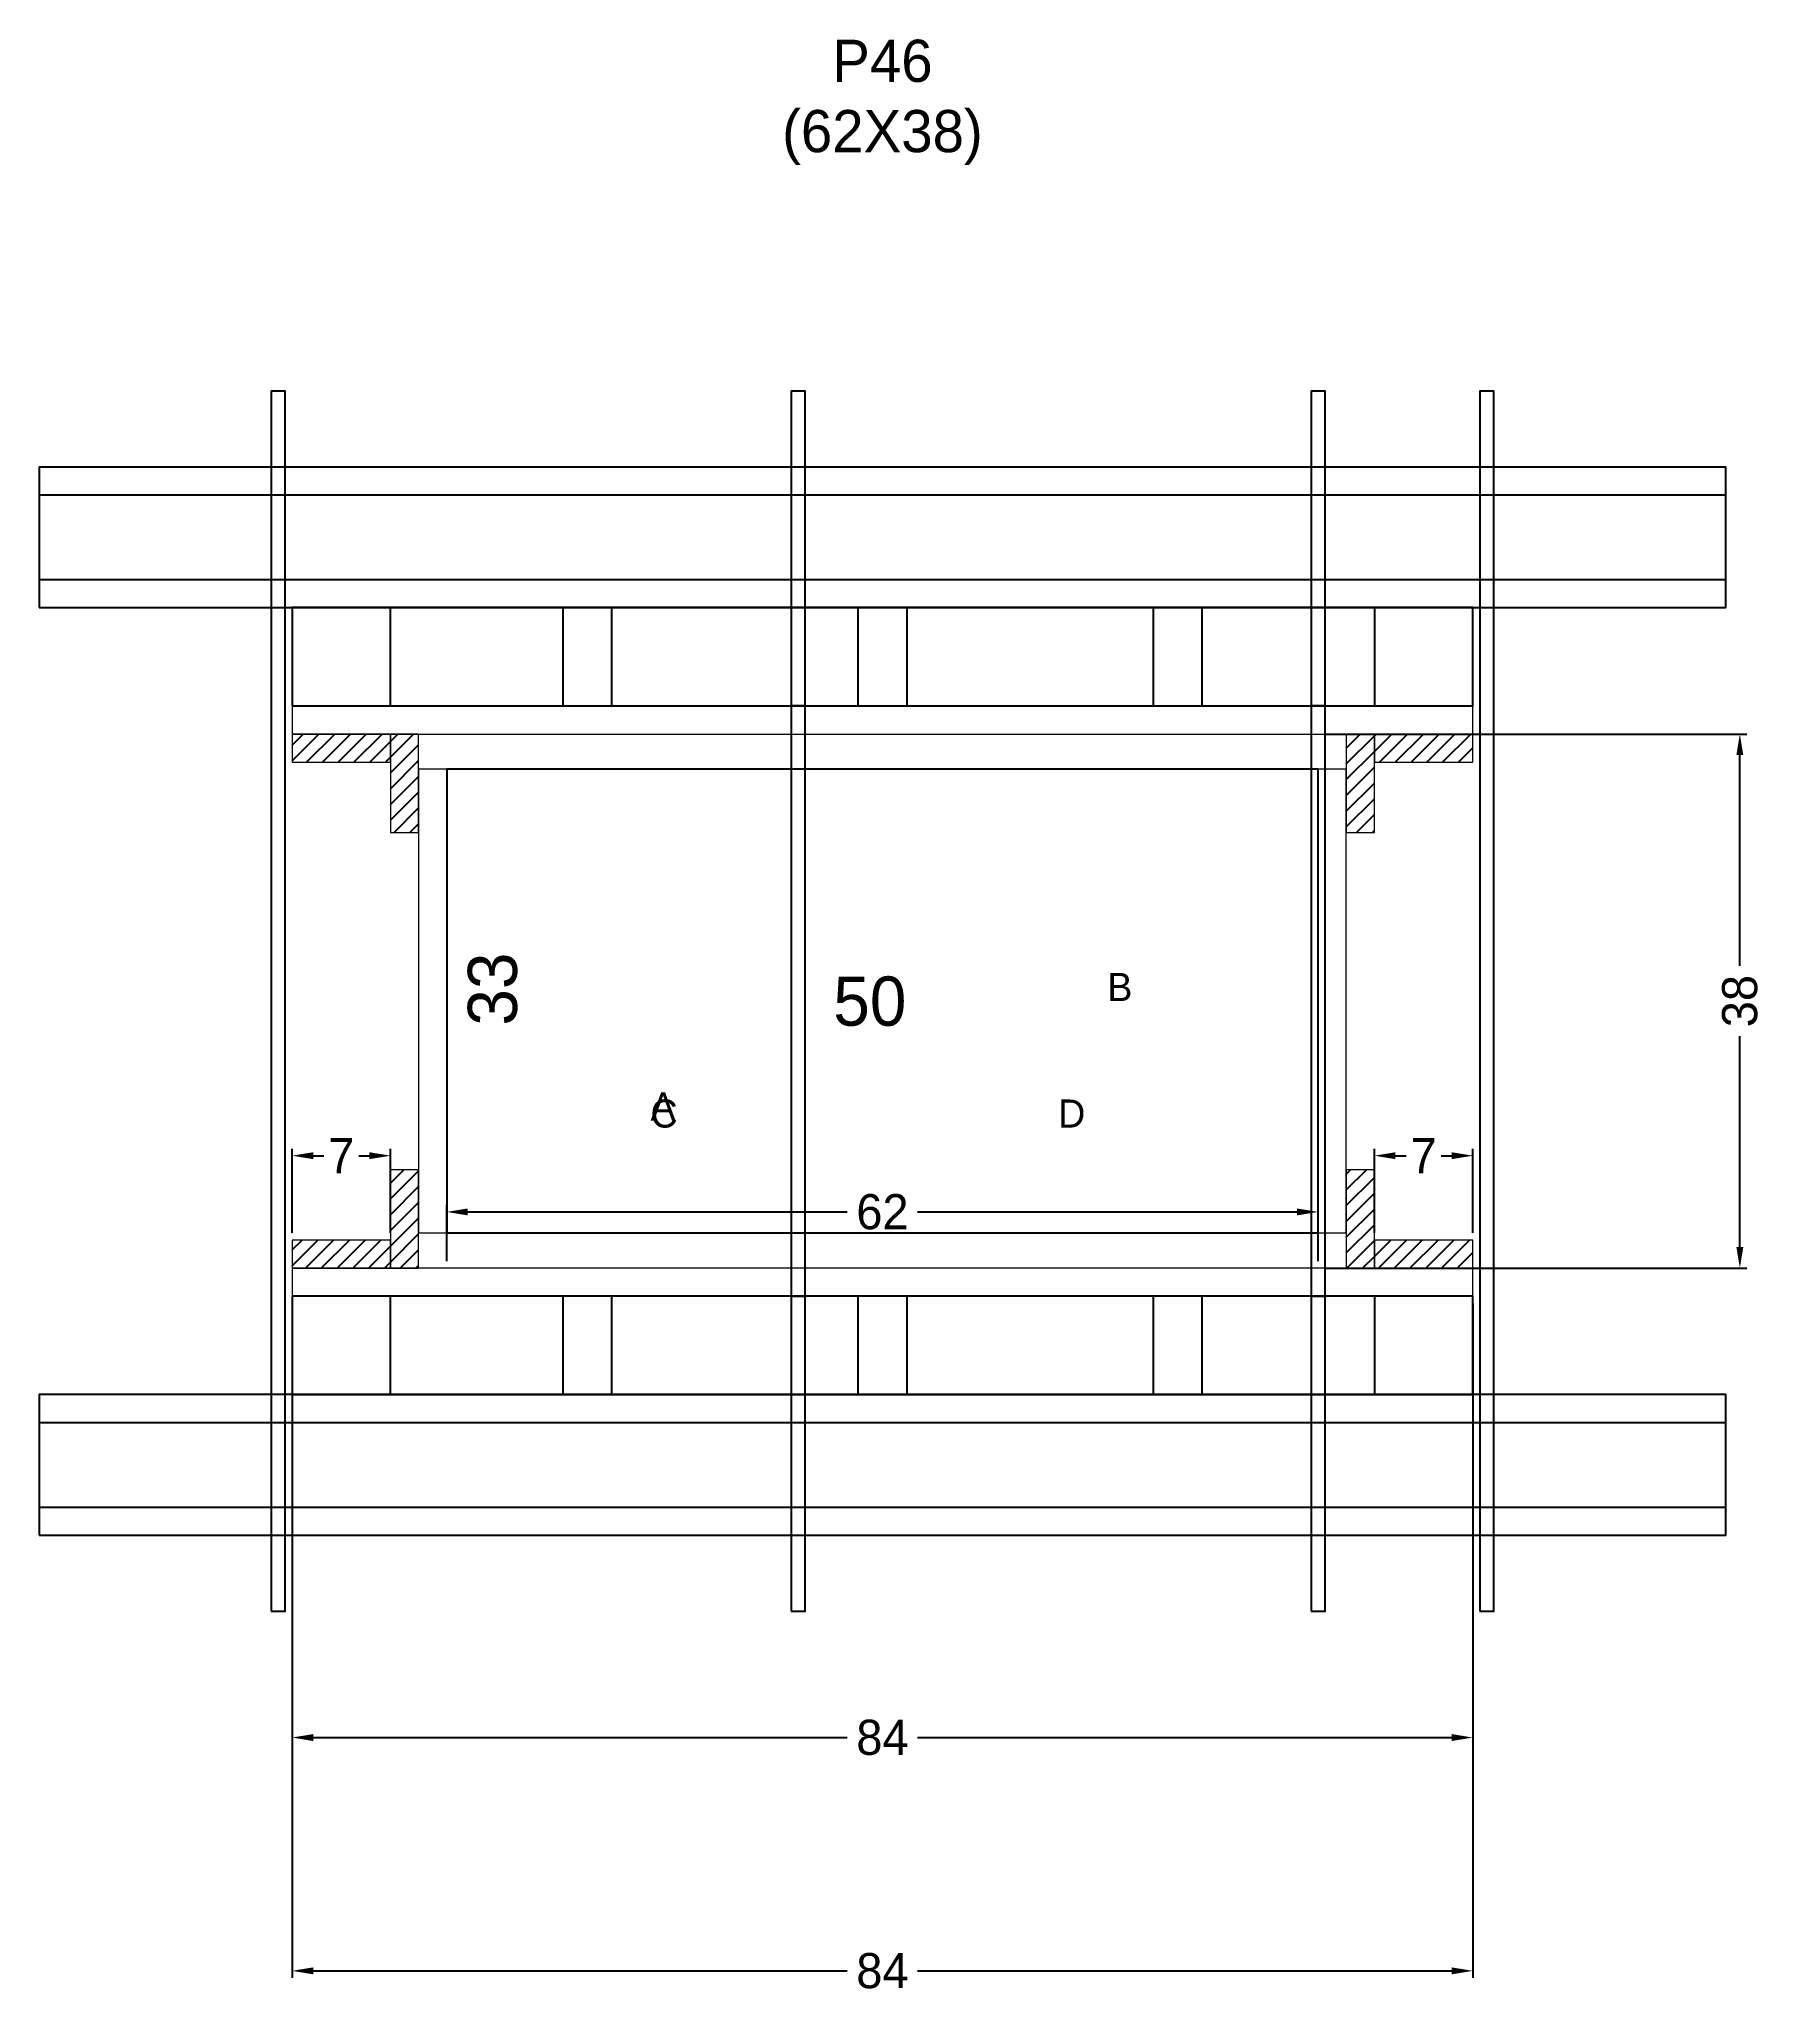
# Model space of a CAD drawing. Header units: centimetres. Extents: x -120 to 125, y -1 to 277.
import ezdxf

# ---------------------------------------------------------------- set-up
doc = ezdxf.new("R2010")
doc.units = ezdxf.units.CM
for name, color, linetype in [('CHAPA', 140, 'Continuous'), ('COTA', 241, 'Continuous'), ('Hachura', 251, 'Continuous'), ('Madeira', 30, 'Continuous'), ('NOMENCLATURA', 7, 'Continuous'), ('Painéis', 200, 'Continuous'), ('Perfil Metálico', 150, 'Continuous'), ('SARRAFO', 251, 'Continuous'), ('TEXTO_GERAL', 7, 'Continuous')]:
    doc.layers.add(name, color=color, linetype=linetype)
doc.dimstyles.new('cotax2', dxfattribs={"dimtxt": 2.5, "dimasz": 1.5, "dimexe": 0.5, "dimexo": 0.5, "dimgap": 0.5, "dimtad": 1, "dimcen": 2.5, "dimazin": 3, "dimtfac": 1, "dimtmove": 0, "dimatfit": 3})
pattern_1 = [(45, (0, 0), (-1.122532, 1.122532), [])]

# ---------------------------------------------------------------- blocks, each defined once
blk = doc.blocks.new('_CLOSEDFILLED')
at = {"color": 0, "linetype": 'BYBLOCK'}
blk.add_solid([(-1, 0.164), (0, 0), (-1, -0.164)], dxfattribs=at)
blk = doc.blocks.new('*D1')
for p, q in [((-84, 97), (-84, 1)), ((84, 97), (84, 1)), ((-81, 2), (-5, 2)), ((5, 2), (81, 2))]:
    blk.add_line(p, q)
at = {"layer": 'Defpoints'}
for p in [(-84, 98), (84, 98), (-84, 2)]:
    blk.add_point(p, dxfattribs=at)
at = {"layer": 'COTA', "xscale": 3, "yscale": 3, "rotation": 180}
blk.add_blockref('_CLOSEDFILLED', (-84, 2), dxfattribs=at)
at = {"layer": 'COTA', "xscale": 3, "yscale": 3}
blk.add_blockref('_CLOSEDFILLED', (84, 2), dxfattribs=at)
at = {"layer": 'COTA', "insert": (0, 2), "char_height": 5, "attachment_point": 5}
blk.add_mtext('84', dxfattribs=at)
blk = doc.blocks.new('*D2')
for p, q in [((-62, 103), (-62, 111)), ((-59, 110), (-5, 110)), ((5, 110), (59, 110)), ((62, 103), (62, 111))]:
    blk.add_line(p, q)
at = {"layer": 'Defpoints'}
for p in [(-62, 110), (-62, 102), (62, 102)]:
    blk.add_point(p, dxfattribs=at)
at = {"layer": 'COTA', "xscale": 3, "yscale": 3, "rotation": 180}
blk.add_blockref('_CLOSEDFILLED', (-62, 110), dxfattribs=at)
at = {"layer": 'COTA', "xscale": 3, "yscale": 3}
blk.add_blockref('_CLOSEDFILLED', (62, 110), dxfattribs=at)
at = {"layer": 'COTA', "insert": (0, 110), "char_height": 5, "attachment_point": 5}
blk.add_mtext('62', dxfattribs=at)
blk = doc.blocks.new('*D3')
for p, q in [((63, 178), (123, 178)), ((122, 145), (122, 175)), ((122, 105), (122, 135)), ((63, 102), (123, 102))]:
    blk.add_line(p, q)
at = {"layer": 'Defpoints'}
for p in [(62, 178), (62, 102), (122, 102)]:
    blk.add_point(p, dxfattribs=at)
at = {"layer": 'COTA', "xscale": 3, "yscale": 3}
for p, rotation in [((122, 178), 90), ((122, 102), -90.00000000000001)]:
    blk.add_blockref('_CLOSEDFILLED', p, dxfattribs=dict(at, rotation=rotation))
at = {"layer": 'COTA', "insert": (122, 140), "char_height": 5, "attachment_point": 5, "rotation": 90}
blk.add_mtext('38', dxfattribs=at)
blk = doc.blocks.new('*D4')
for p, q in [((-84, 107), (-84, 119)), ((-81, 118), (-79.5, 118)), ((-74.5, 118), (-73, 118)), ((-70, 107), (-70, 119))]:
    blk.add_line(p, q)
at = {"layer": 'Defpoints'}
for p in [(-84, 118), (-84, 106), (-70, 106)]:
    blk.add_point(p, dxfattribs=at)
at = {"layer": 'COTA', "xscale": 3, "yscale": 3, "rotation": 180}
blk.add_blockref('_CLOSEDFILLED', (-84, 118), dxfattribs=at)
at = {"layer": 'COTA', "xscale": 3, "yscale": 3}
blk.add_blockref('_CLOSEDFILLED', (-70, 118), dxfattribs=at)
at = {"layer": 'COTA', "insert": (-77, 118), "char_height": 5, "attachment_point": 5}
blk.add_mtext('7', dxfattribs=at)
blk = doc.blocks.new('*D5')
for p, q in [((70, 107), (70, 119)), ((73, 118), (74.5, 118)), ((79.5, 118), (81, 118)), ((84, 107), (84, 119))]:
    blk.add_line(p, q)
at = {"layer": 'Defpoints'}
for p in [(70, 118), (70, 106), (84, 106)]:
    blk.add_point(p, dxfattribs=at)
at = {"layer": 'COTA', "xscale": 3, "yscale": 3, "rotation": 180}
blk.add_blockref('_CLOSEDFILLED', (70, 118), dxfattribs=at)
at = {"layer": 'COTA', "xscale": 3, "yscale": 3}
blk.add_blockref('_CLOSEDFILLED', (84, 118), dxfattribs=at)
at = {"layer": 'COTA', "insert": (77, 118), "char_height": 5, "attachment_point": 5}
blk.add_mtext('7', dxfattribs=at)
blk = doc.blocks.new('*D6')
for p, q in [((-84, 64.2), (-84, 34.2)), ((84, 64.2), (84, 34.2)), ((-81, 35.2), (-5, 35.2)), ((5, 35.2), (81, 35.2))]:
    blk.add_line(p, q)
at = {"layer": 'Defpoints'}
for p in [(-84, 65.2), (84, 65.2), (-84, 35.2)]:
    blk.add_point(p, dxfattribs=at)
at = {"layer": 'COTA', "xscale": 3, "yscale": 3, "rotation": 180}
blk.add_blockref('_CLOSEDFILLED', (-84, 35.2), dxfattribs=at)
at = {"layer": 'COTA', "xscale": 3, "yscale": 3}
blk.add_blockref('_CLOSEDFILLED', (84, 35.2), dxfattribs=at)
at = {"layer": 'COTA', "insert": (0, 35.2), "char_height": 5, "attachment_point": 5}
blk.add_mtext('84', dxfattribs=at)

msp = doc.modelspace()

# ---------------------------------------------------------------- hatches: boundary and pattern name
at = {"layer": 'Hachura'}
h = msp.add_hatch(dxfattribs=at)
h.set_pattern_fill('ANSI31')
h.set_pattern_definition(pattern_1)
h.paths.add_polyline_path([(-84, 174), (-70, 174), (-70, 178), (-84, 178)])
h = msp.add_hatch(dxfattribs=at)
h.set_pattern_fill('ANSI31')
h.set_pattern_definition(pattern_1)
h.paths.add_polyline_path([(-70, 164), (-66, 164), (-66, 178), (-70, 178)])
h = msp.add_hatch(dxfattribs=at)
h.set_pattern_fill('ANSI31')
h.set_pattern_definition(pattern_1)
h.paths.add_polyline_path([(66, 164), (70, 164), (70, 178), (66, 178)])
h = msp.add_hatch(dxfattribs=at)
h.set_pattern_fill('ANSI31')
h.set_pattern_definition(pattern_1)
h.paths.add_polyline_path([(70, 174), (84, 174), (84, 178), (70, 178)])
h = msp.add_hatch(dxfattribs=at)
h.set_pattern_fill('ANSI31')
h.set_pattern_definition(pattern_1)
h.paths.add_polyline_path([(-70, 102), (-66, 102), (-66, 116), (-70, 116)])
h = msp.add_hatch(dxfattribs=at)
h.set_pattern_fill('ANSI31')
h.set_pattern_definition(pattern_1)
h.paths.add_polyline_path([(66, 102), (70, 102), (70, 116), (66, 116)])
h = msp.add_hatch(dxfattribs=at)
h.set_pattern_fill('ANSI31')
h.set_pattern_definition(pattern_1)
h.paths.add_polyline_path([(-84, 102), (-70, 102), (-70, 106), (-84, 106)])
h = msp.add_hatch(dxfattribs=at)
h.set_pattern_fill('ANSI31')
h.set_pattern_definition(pattern_1)
h.paths.add_polyline_path([(70, 102), (84, 102), (84, 106), (70, 106)])

# ---------------------------------------------------------------- linework, layer by layer
at = {"layer": 'CHAPA', "lineweight": 18}
for points in [[(-84, 178), (84, 178), (84, 182), (-84, 182)], [(-84, 178), (84, 178), (84, 182), (-84, 182)], [(-66, 107), (-62, 107), (-62, 173), (-66, 173)], [(-66, 107), (-62, 107), (-62, 173), (-66, 173)], [(62, 107), (66, 107), (66, 173), (62, 173)], [(62, 107), (66, 107), (66, 173), (62, 173)], [(-84, 98), (84, 98), (84, 102), (-84, 102)], [(-84, 98), (84, 98), (84, 102), (-84, 102)]]:
    msp.add_lwpolyline(points, close=True, dxfattribs=at)
at = {"layer": 'Hachura'}
for points in [[(-87, 53.2), (-85, 53.2), (-85, 226.8), (-87, 226.8)], [(-13, 182), (-11, 182), (-11, 226.8), (-13, 226.8)], [(61, 182), (63, 182), (63, 226.8), (61, 226.8)], [(85, 53.2), (87, 53.2), (87, 226.8), (85, 226.8)], [(-13, 98), (-11, 98), (-11, 182), (-13, 182)], [(61, 98), (63, 98), (63, 182), (61, 182)], [(-13, 53.2), (-11, 53.2), (-11, 98), (-13, 98)], [(61, 53.2), (63, 53.2), (63, 98), (61, 98)]]:
    msp.add_lwpolyline(points, close=True, dxfattribs=at)
at = {"layer": 'Madeira', "color": 126}
for points in [[(-84, 182), (84, 182), (84, 196), (-84, 196)], [(-84, 182), (-70, 182), (-70, 196), (-84, 196)], [(-45.5, 182), (-38.5, 182), (-38.5, 196), (-45.5, 196)], [(-3.5, 182), (3.5, 182), (3.5, 196), (-3.5, 196)], [(38.5, 182), (45.5, 182), (45.5, 196), (38.5, 196)], [(70, 182), (84, 182), (84, 196), (70, 196)], [(-84, 84), (84, 84), (84, 98), (-84, 98)], [(-84, 84), (-70, 84), (-70, 98), (-84, 98)], [(-45.5, 84), (-38.5, 84), (-38.5, 98), (-45.5, 98)], [(-3.5, 84), (3.5, 84), (3.5, 98), (-3.5, 98)], [(38.5, 84), (45.5, 84), (45.5, 98), (38.5, 98)], [(70, 84), (84, 84), (84, 98), (70, 98)]]:
    msp.add_lwpolyline(points, close=True, dxfattribs=at)
at = {"layer": 'Painéis'}
msp.add_lwpolyline([(-62, 107), (62, 107), (62, 173), (-62, 173)], close=True, dxfattribs=at)
at = {"layer": 'Perfil Metálico', "color": 224}
for points in [[(-120, 196), (120, 196), (120, 216), (-120, 216)], [(-120, 200), (120, 200), (120, 212), (-120, 212)], [(-120, 64), (120, 64), (120, 84), (-120, 84)], [(-120, 68), (120, 68), (120, 80), (-120, 80)]]:
    msp.add_lwpolyline(points, close=True, dxfattribs=at)
at = {"layer": 'SARRAFO', "color": 251, "lineweight": 13}
for points in [[(-84, 174), (-70, 174), (-70, 178), (-84, 178)], [(-70, 164), (-66, 164), (-66, 178), (-70, 178)], [(66, 164), (70, 164), (70, 178), (66, 178)], [(70, 174), (84, 174), (84, 178), (70, 178)], [(-70, 102), (-66, 102), (-66, 116), (-70, 116)], [(66, 102), (70, 102), (70, 116), (66, 116)], [(-84, 102), (-70, 102), (-70, 106), (-84, 106)], [(70, 102), (84, 102), (84, 106), (70, 106)]]:
    msp.add_lwpolyline(points, close=True, dxfattribs=at)

# ---------------------------------------------------------------- texts
at = {"layer": 'COTA'}
msp.add_text('33', height=7, rotation=90, dxfattribs=at).set_placement((-52, 136.5))
msp.add_text('50', height=7, dxfattribs=at).set_placement((-7, 136.5))
at = {"layer": 'NOMENCLATURA', "insert": (0, 259), "char_height": 6, "attachment_point": 8}
msp.add_mtext('P46\\P(62X38)', dxfattribs=at)
at = {"layer": 'TEXTO_GERAL'}
for s, p in [('B', (32, 140)), ('A', (-33, 123)), ('C', (-33, 122)), ('D', (25, 122))]:
    msp.add_text(s, height=4, dxfattribs=at).set_placement(p)

# ---------------------------------------------------------------- dimensions: what is measured, and where the dimension line sits
at = {"layer": 'COTA'}
dim = msp.add_linear_dim(base=(122, 102), p1=(62, 102), p2=(62, 178), angle=90, dimstyle='cotax2', dxfattribs=at)
dim.commit()
dim.dimension.update_dxf_attribs({"geometry": '*D3', "text_midpoint": (122, 140)})
for base, p1, p2, picture, middle in [((-84, 118), (-84, 106), (-70, 106), '*D4', (-77, 118)), ((70, 118), (70, 106), (84, 106), '*D5', (77, 118)), ((-62, 110), (-62, 102), (62, 102), '*D2', (0, 110)), ((-84, 2), (-84, 98), (84, 98), '*D1', (0, 2)), ((-84, 35.2), (-84, 65.2), (84, 65.2), '*D6', (0, 35.2))]:
    dim = msp.add_linear_dim(base=base, p1=p1, p2=p2, dimstyle='cotax2', dxfattribs=at)
    dim.commit()
    dim.dimension.update_dxf_attribs({"geometry": picture, "text_midpoint": middle})

doc.saveas('drawing.dxf')
